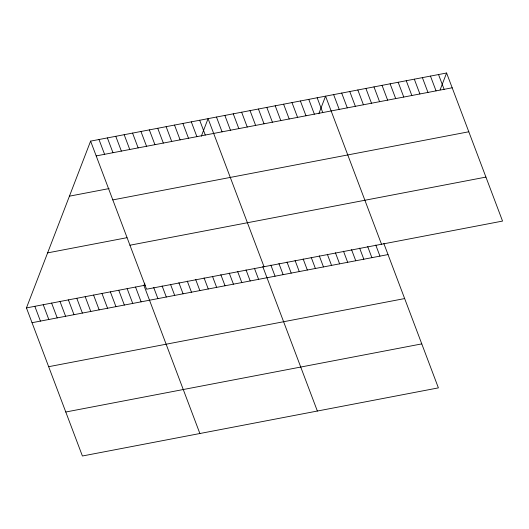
<?xml version="1.0" encoding="UTF-8"?>
<svg xmlns="http://www.w3.org/2000/svg" width="529" height="529" viewBox="0 0 529 529"><rect width="100%" height="100%" fill="white"/><g stroke="black" fill="none" stroke-linecap="round" stroke-linejoin="round"><path stroke-width="0.79" d="M383.836 243.492L438.396 387.876L82.405 455.998L26.45 307.918L90.604 141.124L446.595 73.002L502.55 221.082L146.559 289.211L90.604 141.124M144.807 283.147L143.928 285.435L199.883 433.516M201.318 136.231L208.082 118.648L264.037 266.728M318.795 113.748L325.56 96.166L381.515 244.246M440.128 89.818L446.595 73.002M96.199 155.916L452.183 87.788M69.438 196.166L109.1 188.575M112.816 199.902L468.806 131.774M47.623 252.882L126.953 237.693M129.942 245.225L485.926 177.096M26.45 307.918L145.449 285.144M32.038 322.71L388.028 254.581M48.661 366.696L404.645 298.568M65.781 412.012L421.772 343.89M438.528 74.543L444.115 89.335M430.454 76.09L436.048 90.876M422.387 77.631L427.974 92.423M414.319 79.178L419.907 93.964M406.252 80.719L411.84 95.511M398.178 82.266L403.766 97.052M390.111 83.807L395.699 98.599M382.044 85.354L387.631 100.14M373.977 86.895L379.564 101.687M365.903 88.442L371.49 103.228M357.835 89.983L363.423 104.775M349.768 91.53L355.356 106.322M341.694 93.071L347.289 107.863M333.627 94.618L339.215 109.41M375.769 245.033L379.954 256.129M317.169 97.766L322.756 112.558M367.695 246.58L371.887 257.669M308.777 99.373L314.365 114.165M359.627 248.121L363.82 259.217M300.386 100.979L305.974 115.772M351.56 249.668L355.752 260.757M291.995 102.586L297.582 117.378M343.493 251.209L347.679 262.305M283.604 104.193L289.191 118.979M335.419 252.756L339.611 263.845M275.212 105.8L280.8 120.586M327.352 254.297L331.544 265.393M266.821 107.407L272.409 122.192M319.285 255.844L323.477 266.933M258.43 109.007L264.017 123.799M311.211 257.385L315.403 268.481M250.038 110.614L255.626 125.406M303.143 258.932L307.336 270.021M241.647 112.221L247.235 127.013M295.076 260.473L299.269 271.569M233.256 113.828L238.844 128.62M287.009 262.02L291.195 273.109M224.865 115.434L230.452 130.22M278.935 263.568L283.127 274.657M216.473 117.041L222.061 131.827M270.868 265.108L275.06 276.198M262.801 266.656L317.36 411.04M199.691 120.248L205.278 135.04M254.409 268.256L258.602 279.352M191.3 121.855L196.887 136.647M246.018 269.863L250.21 280.959M182.908 123.462L188.496 138.254M237.627 271.47L241.819 282.565M174.517 125.069L180.105 139.861M229.236 273.076L233.428 284.166M166.126 126.676L171.713 141.461M220.844 274.683L225.037 285.772M157.735 128.282L163.322 143.068M212.453 276.29L216.645 287.379M149.343 129.889L154.931 144.675M204.062 277.897L208.254 288.986M140.952 131.49L146.54 146.282M195.67 279.497L199.863 290.593M132.561 133.096L138.148 147.889M187.279 281.104L191.472 292.2M124.17 134.703L129.757 149.495M178.888 282.711L183.08 293.807M115.778 136.31L121.366 151.096M170.497 284.318L174.689 295.407M107.387 137.917L112.975 152.702M162.105 285.924L166.298 297.014M98.996 139.524L104.583 154.309M153.714 287.531L157.907 298.62M135.536 287.042L141.124 301.834M127.145 288.649L132.733 303.441M118.754 290.256L124.341 305.048M110.363 291.863L115.95 306.648M101.971 293.469L107.559 308.255M93.58 295.076L99.168 309.862M85.189 296.676L90.776 311.469M76.798 298.283L82.385 313.075M68.406 299.89L73.994 314.682M60.015 301.497L65.603 316.289M51.624 303.104L57.211 317.889M43.233 304.711L48.82 319.496M34.841 306.317L40.429 321.103"/></g></svg>
